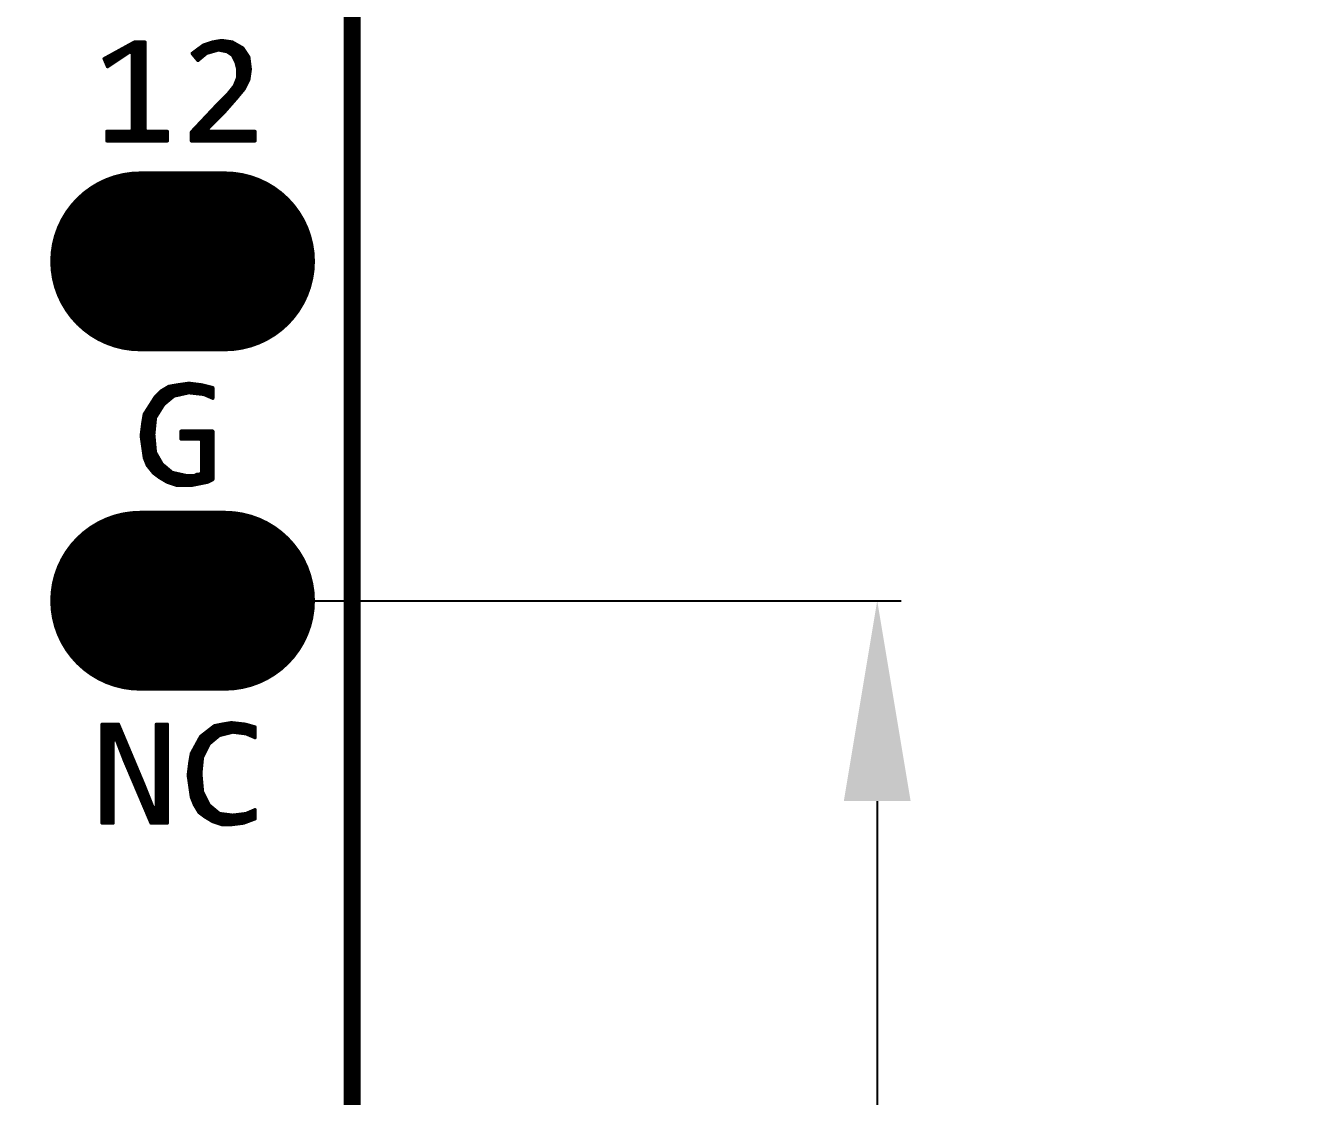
# Model space of a CAD drawing. Extents: x 17.8 to 58.4, y 21 to 93.6.
# Drawn here: x 48.35 to 57.85, y 33.81 to 41.83 of the extents above; entities that cross this region are included whole.
import ezdxf

# ---------------------------------------------------------------- set-up
doc = ezdxf.new("R2010")
doc.units = 0
doc.header["$MEASUREMENT"] = 0
doc.layers.get('0').update_dxf_attribs({"linetype": 'CONTINUOUS'})
doc.layers.get('Defpoints').update_dxf_attribs({"linetype": 'CONTINUOUS'})
doc.layers.add('SILKTOP_PHO', color=251, linetype='CONTINUOUS')
doc.styles.get("Standard").update_dxf_attribs({"font": 'arial.ttf'})
doc.dimstyles.get("Standard").update_dxf_attribs({"dimtxt": 1.5, "dimasz": 1.5, "dimexe": 0.18, "dimexo": 0, "dimgap": 0.5, "dimtad": 0, "dimtih": 1, "dimtoh": 1, "dimzin": 0, "dimdsep": 46, "dimtxsty": 'Standard', "dimcen": 0.09, "dimadec": 0, "dimazin": 0, "dimtfac": 1, "dimtofl": 0, "dimtmove": 2, "dimatfit": 3, "dimfxl": 1, "dimtolj": 1, "dimtzin": 0, "dimarcsym": 0})

# ---------------------------------------------------------------- blocks, each defined once
blk = doc.blocks.new('ROUND_1')
at = {"const_width": 0.0127}
blk.add_lwpolyline([(-0.00635, 0, 1), (0.00635, 0, 1)], format="xyb", close=True, dxfattribs=at)
blk = doc.blocks.new('OBLONG_245')
at = {"const_width": 1.3462}
blk.add_lwpolyline([(0.3175, 0), (-0.3175, 0)], dxfattribs=at)
at = {"const_width": 0.6731}
for points in [[(-0.65405, 0, 1), (0.01905, 0, 1)], [(-0.01905, 0, 1), (0.65405, 0, 1)]]:
    blk.add_lwpolyline(points, format="xyb", close=True, dxfattribs=at)
blk = doc.blocks.new('*D61')
at = {"color": 0, "linetype": 'Continuous', "lineweight": -2}
for p, q in [((25.4, 51.3001), (25.4, 21.764)), ((50.8, 51.3001), (50.8, 21.764)), ((26.9, 21.944), (35.0589, 21.944)), ((49.3, 21.944), (41.1411, 21.944))]:
    blk.add_line(p, q, dxfattribs=at)
at = {"color": 0, "linetype": 'Continuous'}
for points in [[(26.9, 22.194), (26.9, 21.694), (25.4, 21.944)], [(49.3, 22.194), (49.3, 21.694), (50.8, 21.944)]]:
    blk.add_solid(points, dxfattribs=at)
at = {"layer": 'Defpoints', "color": 0, "linetype": 'Continuous'}
for p in [(25.4, 51.3001), (50.8, 51.3001), (50.8, 21.944)]:
    blk.add_point(p, dxfattribs=at)
at = {"color": 0, "linetype": 'Continuous', "insert": (38.1, 21.944), "char_height": 1.5, "attachment_point": 5}
blk.add_mtext('\\A1;25.40', dxfattribs=at)
blk = doc.blocks.new('*D71')
at = {"color": 0, "linetype": 'Continuous', "lineweight": -2}
for p, q in [((49.511, 37.5249), (54.9087, 37.5249)), ((54.7287, 36.0249), (54.7287, 32.7283)), ((54.7287, 26.9), (54.7287, 30.1966)), ((49.511, 25.4), (54.9087, 25.4))]:
    blk.add_line(p, q, dxfattribs=at)
at = {"color": 0, "linetype": 'Continuous'}
for points in [[(54.4787, 36.0249), (54.9787, 36.0249), (54.7287, 37.5249)], [(54.4787, 26.9), (54.9787, 26.9), (54.7287, 25.4)]]:
    blk.add_solid(points, dxfattribs=at)
at = {"layer": 'Defpoints', "color": 0, "linetype": 'Continuous'}
for p in [(49.511, 37.5249), (49.511, 25.4), (54.7287, 25.4)]:
    blk.add_point(p, dxfattribs=at)
at = {"color": 0, "linetype": 'Continuous', "insert": (54.7287, 31.4625), "char_height": 1.5, "attachment_point": 5}
blk.add_mtext('\\A1;12.125', dxfattribs=at)

msp = doc.modelspace()

# ---------------------------------------------------------------- linework, layer by layer
at = {"const_width": 0.127}
msp.add_lwpolyline([(50.8, 25.900126), (50.8, 76.700126)], dxfattribs=at)
at = {"layer": 'SILKTOP_PHO'}
for points, const_width in [([(50.8, 25.900126), (50.8, 76.700126)], 0.127), ([(49.168812, 41.70553), (48.943006, 41.581324)], 0.0254), ([(49.149, 41.63314), (49.149, 41.694608)], 0.0254), ([(49.248568, 41.70553), (49.168812, 41.70553)], 0.0254), ([(49.1744, 40.966898), (49.1744, 41.70553)], 0.0254), ([(49.1998, 40.966898), (49.1998, 41.70553)], 0.0254), ([(49.2252, 40.966898), (49.2252, 41.70553)], 0.0254), ([(49.248568, 41.049702), (49.248568, 41.70553)], 0.0254), ([(49.753774, 41.705784), (49.685194, 41.682924)], 0.0254), ([(49.7078, 41.621202), (49.7078, 41.690544)], 0.0254), ([(49.7332, 41.62933), (49.7332, 41.698926)], 0.0254), ([(49.822608, 41.717468), (49.753774, 41.705784)], 0.0254), ([(49.7586, 41.636442), (49.7586, 41.7068)], 0.0254), ([(49.784, 41.643808), (49.784, 41.710864)], 0.0254), ([(49.8094, 41.645586), (49.8094, 41.715182)], 0.0254), ([(49.901856, 41.706038), (49.822608, 41.717468)], 0.0254), ([(49.8348, 41.640506), (49.8348, 41.71569)], 0.0254), ([(49.8602, 41.635426), (49.8602, 41.71188)], 0.0254), ([(49.8856, 41.619678), (49.8856, 41.708324)], 0.0254), ([(49.980596, 41.66108), (49.901856, 41.706038)], 0.0254), ([(49.911, 41.593262), (49.911, 41.700704)], 0.0254), ([(48.968406, 41.522396), (49.134776, 41.633394)], 0.0254), ([(48.9712, 41.524174), (48.9712, 41.596818)], 0.0254), ([(48.9966, 41.541192), (48.9966, 41.610788)], 0.0254), ([(49.022, 41.55821), (49.022, 41.624758)], 0.0254), ([(49.0474, 41.574974), (49.0474, 41.638728)], 0.0254), ([(49.0728, 41.591992), (49.0728, 41.652698)], 0.0254), ([(49.0982, 41.60901), (49.0982, 41.666668)], 0.0254), ([(49.1236, 41.625774), (49.1236, 41.680638)], 0.0254), ([(49.134776, 41.633394), (49.154588, 41.622726)], 0.0254), ([(49.154588, 41.622726), (49.154588, 41.049702)], 0.0254), ([(49.685194, 41.682924), (49.601882, 41.620694)], 0.0254), ([(49.601882, 41.620694), (49.644808, 41.568878)], 0.0254), ([(49.6062, 41.61536), (49.6062, 41.623742)], 0.0254), ([(49.6316, 41.58488), (49.6316, 41.642792)], 0.0254), ([(49.644808, 41.568878), (49.706784, 41.62044)], 0.0254), ([(49.657, 41.579038), (49.657, 41.661842)], 0.0254), ([(49.6824, 41.60012), (49.6824, 41.680892)], 0.0254), ([(49.706784, 41.62044), (49.711356, 41.62298)], 0.0254), ([(49.711356, 41.62298), (49.794922, 41.646856)], 0.0254), ([(49.794922, 41.646856), (49.801018, 41.64711)], 0.0254), ([(49.801018, 41.64711), (49.860708, 41.635172)], 0.0254), ([(49.860708, 41.635172), (49.86528, 41.633394)], 0.0254), ([(49.86528, 41.633394), (49.901094, 41.609518)], 0.0254), ([(49.901094, 41.609518), (49.905412, 41.604438)], 0.0254), ([(49.905412, 41.604438), (49.929288, 41.556686)], 0.0254), ([(49.9364, 41.529508), (49.9364, 41.686226)], 0.0254), ([(49.9618, 41.320466), (49.9618, 41.671748)], 0.0254), ([(50.025046, 41.594278), (49.980596, 41.66108)], 0.0254), ([(49.9872, 41.350946), (49.9872, 41.651174)], 0.0254), ([(50.0126, 41.398698), (50.0126, 41.613074)], 0.0254), ([(50.036476, 41.503346), (50.025046, 41.594278)], 0.0254), ([(48.943006, 41.581324), (48.968406, 41.522396)], 0.0254), ([(48.9458, 41.574974), (48.9458, 41.582848)], 0.0254), ([(49.929288, 41.556686), (49.930304, 41.554146)], 0.0254), ([(49.930304, 41.554146), (49.942242, 41.506394)], 0.0254), ([(49.942242, 41.506394), (49.942496, 41.503346)], 0.0254), ([(49.942496, 41.503346), (49.942496, 41.443656)], 0.0254), ([(50.025046, 41.42359), (50.036476, 41.503346)], 0.0254), ([(49.941734, 41.43883), (49.917858, 41.37914)], 0.0254), ([(49.9364, 41.289732), (49.9364, 41.425876)], 0.0254), ([(49.942496, 41.443656), (49.941734, 41.43883)], 0.0254), ([(49.990756, 41.35501), (50.025046, 41.42359)], 0.0254), ([(49.867312, 41.315386), (49.783746, 41.23182)], 0.0254), ([(49.868074, 41.316402), (49.867312, 41.315386)], 0.0254), ([(49.915826, 41.376092), (49.868074, 41.316402)], 0.0254), ([(49.8856, 41.231566), (49.8856, 41.338246)], 0.0254), ([(49.911, 41.260522), (49.911, 41.369996)], 0.0254), ([(49.917858, 41.37914), (49.915826, 41.376092)], 0.0254), ([(49.932082, 41.284652), (49.990756, 41.35501)], 0.0254), ([(49.783746, 41.23182), (49.596294, 41.032684)], 0.0254), ([(49.784, 41.124632), (49.784, 41.232074)], 0.0254), ([(49.8094, 41.150032), (49.8094, 41.257474)], 0.0254), ([(49.8348, 41.175432), (49.8348, 41.282874)], 0.0254), ([(49.849024, 41.189656), (49.932082, 41.284652)], 0.0254), ([(49.8602, 41.20261), (49.8602, 41.308274)], 0.0254), ([(49.6824, 40.966898), (49.6824, 41.124124)], 0.0254), ([(49.7078, 40.966898), (49.7078, 41.151048)], 0.0254), ([(49.71796, 41.058592), (49.849024, 41.189656)], 0.0254), ([(49.7332, 41.073832), (49.7332, 41.178226)], 0.0254), ([(49.7586, 41.099232), (49.7586, 41.20515)], 0.0254), ([(49.141888, 41.037002), (48.963326, 41.037002)], 0.0254), ([(48.963326, 41.037002), (48.963326, 40.966898)], 0.0254), ([(48.9712, 40.966898), (48.9712, 41.037002)], 0.0254), ([(48.9966, 40.966898), (48.9966, 41.037002)], 0.0254), ([(49.022, 40.966898), (49.022, 41.037002)], 0.0254), ([(49.0474, 40.966898), (49.0474, 41.037002)], 0.0254), ([(49.0728, 40.966898), (49.0728, 41.037002)], 0.0254), ([(49.0982, 40.966898), (49.0982, 41.037002)], 0.0254), ([(49.1236, 40.966898), (49.1236, 41.037002)], 0.0254), ([(49.154588, 41.049702), (49.141888, 41.037002)], 0.0254), ([(49.149, 40.966898), (49.149, 41.039288)], 0.0254), ([(49.261268, 41.037002), (49.248568, 41.049702)], 0.0254), ([(49.2506, 40.966898), (49.2506, 41.04259)], 0.0254), ([(49.4157, 41.037002), (49.261268, 41.037002)], 0.0254), ([(49.276, 40.966898), (49.276, 41.037002)], 0.0254), ([(49.3014, 40.966898), (49.3014, 41.037002)], 0.0254), ([(49.3268, 40.966898), (49.3268, 41.037002)], 0.0254), ([(49.3522, 40.966898), (49.3522, 41.037002)], 0.0254), ([(49.3776, 40.966898), (49.3776, 41.037002)], 0.0254), ([(49.403, 40.966898), (49.403, 41.037002)], 0.0254), ([(49.4157, 40.966898), (49.4157, 41.037002)], 0.0254), ([(49.596294, 41.032684), (49.596294, 40.966898)], 0.0254), ([(49.6062, 40.966898), (49.6062, 41.043098)], 0.0254), ([(49.6316, 40.966898), (49.6316, 41.070276)], 0.0254), ([(49.657, 40.966898), (49.657, 41.0972)], 0.0254), ([(49.72685, 41.037002), (49.71796, 41.058592)], 0.0254), ([(50.07229, 41.037002), (49.72685, 41.037002)], 0.0254), ([(49.7332, 40.966898), (49.7332, 41.037002)], 0.0254), ([(49.7586, 40.966898), (49.7586, 41.037002)], 0.0254), ([(49.784, 40.966898), (49.784, 41.037002)], 0.0254), ([(49.8094, 40.966898), (49.8094, 41.037002)], 0.0254), ([(49.8348, 40.966898), (49.8348, 41.037002)], 0.0254), ([(49.8602, 40.966898), (49.8602, 41.037002)], 0.0254), ([(49.8856, 40.966898), (49.8856, 41.037002)], 0.0254), ([(49.911, 40.966898), (49.911, 41.037002)], 0.0254), ([(49.9364, 40.966898), (49.9364, 41.037002)], 0.0254), ([(49.9618, 40.966898), (49.9618, 41.037002)], 0.0254), ([(49.9872, 40.966898), (49.9872, 41.037002)], 0.0254), ([(50.0126, 40.966898), (50.0126, 41.037002)], 0.0254), ([(50.038, 40.966898), (50.038, 41.037002)], 0.0254), ([(50.0634, 40.966898), (50.0634, 41.037002)], 0.0254), ([(50.07229, 40.966898), (50.07229, 41.037002)], 0.0254), ([(48.963326, 40.966898), (49.4157, 40.966898)], 0.0254), ([(49.596294, 40.966898), (50.07229, 40.966898)], 0.0254), ([(49.426876, 39.1287), (49.370488, 39.094918)], 0.0254), ([(49.495964, 39.140384), (49.426876, 39.1287)], 0.0254), ([(49.4284, 39.0271), (49.4284, 39.128954)], 0.0254), ([(49.4538, 39.048436), (49.4538, 39.133272)], 0.0254), ([(49.4792, 39.060374), (49.4792, 39.13759)], 0.0254), ([(49.577752, 39.152068), (49.495964, 39.140384)], 0.0254), ([(49.5046, 39.065962), (49.5046, 39.141654)], 0.0254), ([(49.53, 39.071804), (49.53, 39.14521)], 0.0254), ([(49.5554, 39.077392), (49.5554, 39.148766)], 0.0254), ([(49.670716, 39.140384), (49.577752, 39.152068)], 0.0254), ([(49.5808, 39.08171), (49.5808, 39.15156)], 0.0254), ([(49.6062, 39.078916), (49.6062, 39.148512)], 0.0254), ([(49.6316, 39.076122), (49.6316, 39.14521)], 0.0254), ([(49.657, 39.073328), (49.657, 39.142162)], 0.0254), ([(49.75606, 39.119048), (49.670716, 39.140384)], 0.0254), ([(49.6824, 39.070534), (49.6824, 39.13759)], 0.0254), ([(49.7078, 39.06139), (49.7078, 39.13124)], 0.0254), ([(49.7332, 39.050468), (49.7332, 39.12489)], 0.0254), ([(49.325022, 39.049452), (49.243488, 38.921436)], 0.0254), ([(49.370488, 39.094918), (49.325022, 39.049452)], 0.0254), ([(49.3268, 38.894258), (49.3268, 39.05123)], 0.0254), ([(49.3522, 38.93566), (49.3522, 39.07663)], 0.0254), ([(49.3776, 38.9763), (49.3776, 39.099236)], 0.0254), ([(49.3903, 38.99535), (49.461928, 39.05504)], 0.0254), ([(49.403, 39.006018), (49.403, 39.114476)], 0.0254), ([(49.461928, 39.05504), (49.467516, 39.057834)], 0.0254), ([(49.467516, 39.057834), (49.574958, 39.08171)], 0.0254), ([(49.574958, 39.08171), (49.579022, 39.081964)], 0.0254), ([(49.579022, 39.081964), (49.686464, 39.070026)], 0.0254), ([(49.686464, 39.070026), (49.69002, 39.06901)], 0.0254), ([(49.69002, 39.06901), (49.75606, 39.040816)], 0.0254), ([(49.75606, 39.040816), (49.75606, 39.119048)], 0.0254), ([(49.276, 38.526466), (49.276, 38.97249)], 0.0254), ([(49.3014, 38.494716), (49.3014, 39.012368)], 0.0254), ([(49.32807, 38.896798), (49.38776, 38.992556)], 0.0254), ([(49.38776, 38.992556), (49.3903, 38.99535)], 0.0254), ([(49.232058, 38.852602), (49.220374, 38.758876)], 0.0254), ([(49.243488, 38.921436), (49.232058, 38.852602)], 0.0254), ([(49.2506, 38.577774), (49.2506, 38.932612)], 0.0254), ([(49.314354, 38.772084), (49.326292, 38.891464)], 0.0254), ([(49.326292, 38.891464), (49.32807, 38.896798)], 0.0254), ([(49.220374, 38.758876), (49.243742, 38.595046)], 0.0254), ([(49.2252, 38.724586), (49.2252, 38.798246)], 0.0254), ([(49.3141, 38.770814), (49.314354, 38.772084)], 0.0254), ([(49.3141, 38.769544), (49.3141, 38.770814)], 0.0254), ([(49.326038, 38.638226), (49.3141, 38.769544)], 0.0254), ([(49.75606, 38.793928), (49.51857, 38.793928)], 0.0254), ([(49.51857, 38.793928), (49.51857, 38.735762)], 0.0254), ([(49.53, 38.735762), (49.53, 38.793928)], 0.0254), ([(49.5554, 38.735762), (49.5554, 38.793928)], 0.0254), ([(49.5808, 38.735762), (49.5808, 38.793928)], 0.0254), ([(49.6062, 38.735762), (49.6062, 38.793928)], 0.0254), ([(49.6316, 38.735762), (49.6316, 38.793928)], 0.0254), ([(49.657, 38.735762), (49.657, 38.793928)], 0.0254), ([(49.6824, 38.405816), (49.6824, 38.793928)], 0.0254), ([(49.7078, 38.410896), (49.7078, 38.793928)], 0.0254), ([(49.7332, 38.421056), (49.7332, 38.793928)], 0.0254), ([(49.75606, 38.432486), (49.75606, 38.793928)], 0.0254), ([(49.51857, 38.735762), (49.661318, 38.735762)], 0.0254), ([(49.661318, 38.735762), (49.674018, 38.723062)], 0.0254), ([(49.674018, 38.723062), (49.674018, 38.484302)], 0.0254), ([(49.243742, 38.595046), (49.266348, 38.538404)], 0.0254), ([(49.327816, 38.633146), (49.326038, 38.638226)], 0.0254), ([(49.3268, 38.470332), (49.3268, 38.635432)], 0.0254), ([(49.375568, 38.54958), (49.327816, 38.633146)], 0.0254), ([(49.3522, 38.451282), (49.3522, 38.590474)], 0.0254), ([(49.266348, 38.538404), (49.311814, 38.481508)], 0.0254), ([(49.311814, 38.481508), (49.357788, 38.446964)], 0.0254), ([(49.378362, 38.546024), (49.375568, 38.54958)], 0.0254), ([(49.3776, 38.43528), (49.3776, 38.546786)], 0.0254), ([(49.44999, 38.486334), (49.378362, 38.546024)], 0.0254), ([(49.403, 38.42004), (49.403, 38.525704)], 0.0254), ([(49.4284, 38.408102), (49.4284, 38.504368)], 0.0254), ([(49.455578, 38.483794), (49.44999, 38.486334)], 0.0254), ([(49.4538, 38.399466), (49.4538, 38.484302)], 0.0254), ([(49.56302, 38.459918), (49.455578, 38.483794)], 0.0254), ([(49.4792, 38.391084), (49.4792, 38.47846)], 0.0254), ([(49.5046, 38.38956), (49.5046, 38.472872)], 0.0254), ([(49.53, 38.38956), (49.53, 38.467284)], 0.0254), ([(49.5554, 38.38956), (49.5554, 38.461442)], 0.0254), ([(49.56556, 38.459664), (49.56302, 38.459918)], 0.0254), ([(49.613312, 38.459664), (49.56556, 38.459664)], 0.0254), ([(49.5808, 38.38956), (49.5808, 38.459664)], 0.0254), ([(49.6062, 38.390576), (49.6062, 38.459664)], 0.0254), ([(49.619154, 38.460934), (49.613312, 38.459664)], 0.0254), ([(49.640236, 38.471602), (49.619154, 38.460934)], 0.0254), ([(49.6316, 38.395656), (49.6316, 38.467284)], 0.0254), ([(49.661318, 38.471602), (49.640236, 38.471602)], 0.0254), ([(49.657, 38.400736), (49.657, 38.471602)], 0.0254), ([(49.674018, 38.484302), (49.661318, 38.471602)], 0.0254), ([(49.357788, 38.446964), (49.4157, 38.412166)], 0.0254), ([(49.4157, 38.412166), (49.484026, 38.38956)], 0.0254), ([(49.484026, 38.38956), (49.600358, 38.38956)], 0.0254), ([(49.600358, 38.38956), (49.71669, 38.412674)], 0.0254), ([(49.71669, 38.412674), (49.75606, 38.432486)], 0.0254), ([(49.049686, 36.60013), (48.927512, 36.60013)], 0.0254), ([(48.927512, 36.60013), (48.927512, 35.861498)], 0.0254), ([(48.9458, 35.861498), (48.9458, 36.60013)], 0.0254), ([(48.9712, 35.861498), (48.9712, 36.60013)], 0.0254), ([(48.9966, 35.861498), (48.9966, 36.60013)], 0.0254), ([(49.022, 36.494212), (49.022, 36.60013)], 0.0254), ([(49.0474, 36.451794), (49.0474, 36.60013)], 0.0254), ([(49.237392, 36.15436), (49.049686, 36.60013)], 0.0254), ([(49.4157, 36.60013), (49.333658, 36.60013)], 0.0254), ([(49.333658, 36.60013), (49.333658, 35.980116)], 0.0254), ([(49.3522, 35.861498), (49.3522, 36.60013)], 0.0254), ([(49.3776, 35.861498), (49.3776, 36.60013)], 0.0254), ([(49.403, 35.861498), (49.403, 36.60013)], 0.0254), ([(49.4157, 35.861498), (49.4157, 36.60013)], 0.0254), ([(49.767998, 36.588954), (49.665128, 36.508944)], 0.0254), ([(49.7332, 36.457636), (49.7332, 36.56203)], 0.0254), ([(49.7586, 36.478718), (49.7586, 36.581588)], 0.0254), ([(49.82464, 36.600384), (49.767998, 36.588954)], 0.0254), ([(49.784, 36.4998), (49.784, 36.592256)], 0.0254), ([(49.8094, 36.518342), (49.8094, 36.597336)], 0.0254), ([(49.89449, 36.612068), (49.82464, 36.600384)], 0.0254), ([(49.8348, 36.524692), (49.8348, 36.602162)], 0.0254), ([(49.8602, 36.531042), (49.8602, 36.606226)], 0.0254), ([(49.8856, 36.537392), (49.8856, 36.610544)], 0.0254), ([(49.999138, 36.600384), (49.89449, 36.612068)], 0.0254), ([(49.911, 36.541456), (49.911, 36.610036)], 0.0254), ([(49.9364, 36.538408), (49.9364, 36.607242)], 0.0254), ([(49.9618, 36.535106), (49.9618, 36.604448)], 0.0254), ([(49.9872, 36.532058), (49.9872, 36.601654)], 0.0254), ([(50.07229, 36.579302), (49.999138, 36.600384)], 0.0254), ([(50.0126, 36.52647), (50.0126, 36.596574)], 0.0254), ([(50.038, 36.515548), (50.038, 36.589208)], 0.0254), ([(50.0634, 36.504626), (50.0634, 36.582096)], 0.0254), ([(50.07229, 36.500816), (50.07229, 36.579302)], 0.0254), ([(49.009808, 36.481512), (49.034192, 36.486084)], 0.0254), ([(49.009808, 35.861498), (49.009808, 36.481512)], 0.0254), ([(49.034192, 36.486084), (49.093882, 36.331144)], 0.0254), ([(49.0728, 36.385754), (49.0728, 36.54552)], 0.0254), ([(49.0982, 36.320984), (49.0982, 36.485068)], 0.0254), ([(49.665128, 36.508944), (49.595786, 36.38169)], 0.0254), ([(49.657, 35.937952), (49.657, 36.494212)], 0.0254), ([(49.6824, 36.36137), (49.6824, 36.522406)], 0.0254), ([(49.7078, 36.41217), (49.7078, 36.542218)], 0.0254), ([(49.73066, 36.45535), (49.802288, 36.51504)], 0.0254), ([(49.802288, 36.51504), (49.807368, 36.517834)], 0.0254), ([(49.807368, 36.517834), (49.902872, 36.54171)], 0.0254), ([(49.902872, 36.54171), (49.907444, 36.541964)], 0.0254), ([(49.907444, 36.541964), (50.002948, 36.530026)], 0.0254), ([(50.002948, 36.530026), (50.006504, 36.52901)], 0.0254), ([(50.006504, 36.52901), (50.07229, 36.500816)], 0.0254), ([(49.1236, 36.26104), (49.1236, 36.42487)], 0.0254), ([(49.595786, 36.38169), (49.584102, 36.312602)], 0.0254), ([(49.6062, 36.029392), (49.6062, 36.400994)], 0.0254), ([(49.6316, 35.97656), (49.6316, 36.447476)], 0.0254), ([(49.679606, 36.355782), (49.727358, 36.451286)], 0.0254), ([(49.727358, 36.451286), (49.73066, 36.45535)], 0.0254), ([(49.093882, 36.331144), (49.293526, 35.861498)], 0.0254), ([(49.149, 36.20135), (49.149, 36.364418)], 0.0254), ([(49.1744, 36.14166), (49.1744, 36.30422)], 0.0254), ([(49.584102, 36.312602), (49.572418, 36.218876)], 0.0254), ([(49.5808, 36.160964), (49.5808, 36.28517)], 0.0254), ([(49.666398, 36.232084), (49.678336, 36.351464)], 0.0254), ([(49.678336, 36.351464), (49.679606, 36.355782)], 0.0254), ([(49.1998, 36.081716), (49.1998, 36.243768)], 0.0254), ([(49.2252, 36.022026), (49.2252, 36.18357)], 0.0254), ([(49.572418, 36.218876), (49.59604, 36.055046)], 0.0254), ([(49.666398, 36.230814), (49.666398, 36.232084)], 0.0254), ([(49.666398, 36.229544), (49.666398, 36.230814)], 0.0254), ([(49.678336, 36.098226), (49.666398, 36.229544)], 0.0254), ([(49.30902, 35.97529), (49.237392, 36.15436)], 0.0254), ([(49.2506, 35.962336), (49.2506, 36.121594)], 0.0254), ([(49.679606, 36.093654), (49.678336, 36.098226)], 0.0254), ([(49.727358, 35.99815), (49.679606, 36.093654)], 0.0254), ([(49.6824, 35.918902), (49.6824, 36.08832)], 0.0254), ([(49.276, 35.902646), (49.276, 36.058094)], 0.0254), ([(49.3014, 35.861498), (49.3014, 35.994594)], 0.0254), ([(49.59604, 36.055046), (49.6189, 35.997642)], 0.0254), ([(49.6189, 35.997642), (49.652936, 35.941)], 0.0254), ([(49.7078, 35.901122), (49.7078, 36.03752)], 0.0254), ([(49.73066, 35.994086), (49.727358, 35.99815)], 0.0254), ([(49.802288, 35.934396), (49.73066, 35.994086)], 0.0254), ([(49.7332, 35.885882), (49.7332, 35.992054)], 0.0254), ([(49.333658, 35.980116), (49.30902, 35.97529)], 0.0254), ([(49.3268, 35.861498), (49.3268, 35.968686)], 0.0254), ([(49.652936, 35.941), (49.698148, 35.906964)], 0.0254), ([(49.698148, 35.906964), (49.75606, 35.872166)], 0.0254), ([(49.7586, 35.871404), (49.7586, 35.970972)], 0.0254), ([(49.784, 35.863022), (49.784, 35.949636)], 0.0254), ([(49.808892, 35.931602), (49.802288, 35.934396)], 0.0254), ([(49.904396, 35.919664), (49.808892, 35.931602)], 0.0254), ([(49.8094, 35.854386), (49.8094, 35.931602)], 0.0254), ([(49.8348, 35.84956), (49.8348, 35.9283)], 0.0254), ([(49.8602, 35.84956), (49.8602, 35.925252)], 0.0254), ([(49.8856, 35.84956), (49.8856, 35.92195)], 0.0254), ([(49.907444, 35.919664), (49.904396, 35.919664)], 0.0254), ([(50.002948, 35.931602), (49.907444, 35.919664)], 0.0254), ([(49.911, 35.851592), (49.911, 35.920172)], 0.0254), ([(49.9364, 35.854894), (49.9364, 35.92322)], 0.0254), ([(49.9618, 35.857942), (49.9618, 35.926522)], 0.0254), ([(49.9872, 35.861498), (49.9872, 35.92957)], 0.0254), ([(50.006504, 35.932618), (50.002948, 35.931602)], 0.0254), ([(50.07229, 35.960812), (50.006504, 35.932618)], 0.0254), ([(50.0126, 35.870896), (50.0126, 35.935158)], 0.0254), ([(50.038, 35.880548), (50.038, 35.94608)], 0.0254), ([(50.0634, 35.889946), (50.0634, 35.957002)], 0.0254), ([(50.07229, 35.893248), (50.07229, 35.960812)], 0.0254), ([(48.927512, 35.861498), (49.009808, 35.861498)], 0.0254), ([(49.293526, 35.861498), (49.4157, 35.861498)], 0.0254), ([(49.75606, 35.872166), (49.824386, 35.84956)], 0.0254), ([(49.824386, 35.84956), (49.89322, 35.84956)], 0.0254), ([(49.89322, 35.84956), (49.986438, 35.86099)], 0.0254), ([(49.986438, 35.86099), (50.07229, 35.893248)], 0.0254)]:
    msp.add_lwpolyline(points, dxfattribs=dict(at, const_width=const_width))

# ---------------------------------------------------------------- block references
for p in [(49.53, 40.064944), (49.53, 37.524944)]:
    msp.add_blockref('OBLONG_245', p)
for p in [(49.149, 41.694608), (49.168812, 41.70553), (49.1744, 41.70553), (49.1998, 41.70553), (49.2252, 41.70553), (49.248568, 41.70553), (49.7078, 41.690544), (49.7332, 41.698926), (49.753774, 41.705784), (49.7586, 41.7068), (49.784, 41.710864), (49.8094, 41.715182), (49.822608, 41.717468), (49.8348, 41.71569), (49.8602, 41.71188), (49.8856, 41.708324), (49.901856, 41.706038), (49.911, 41.700704), (48.9712, 41.596818), (48.9966, 41.610788), (49.022, 41.624758), (49.0474, 41.638728), (49.0728, 41.652698), (49.0982, 41.666668), (49.0982, 41.60901), (49.1236, 41.680638), (49.1236, 41.625774), (49.134776, 41.633394), (49.149, 41.63314), (49.154588, 41.622726), (49.601882, 41.620694), (49.6062, 41.623742), (49.6062, 41.61536), (49.6316, 41.642792), (49.657, 41.661842), (49.6824, 41.680892), (49.6824, 41.60012), (49.685194, 41.682924), (49.706784, 41.62044), (49.7078, 41.621202), (49.711356, 41.62298), (49.7332, 41.62933), (49.7586, 41.636442), (49.784, 41.643808), (49.794922, 41.646856), (49.801018, 41.64711), (49.8094, 41.645586), (49.8348, 41.640506), (49.8602, 41.635426), (49.860708, 41.635172), (49.86528, 41.633394), (49.8856, 41.619678), (49.901094, 41.609518), (49.905412, 41.604438), (49.9364, 41.686226), (49.9618, 41.671748), (49.980596, 41.66108), (49.9872, 41.651174), (50.0126, 41.613074), (50.025046, 41.594278), (48.943006, 41.581324), (48.9458, 41.582848), (48.9458, 41.574974), (48.968406, 41.522396), (48.9712, 41.524174), (48.9966, 41.541192), (49.022, 41.55821), (49.0474, 41.574974), (49.0728, 41.591992), (49.6316, 41.58488), (49.644808, 41.568878), (49.657, 41.579038), (49.911, 41.593262), (49.929288, 41.556686), (49.930304, 41.554146), (49.9364, 41.529508), (49.942242, 41.506394), (49.942496, 41.503346), (50.036476, 41.503346), (49.9364, 41.425876), (49.941734, 41.43883), (49.942496, 41.443656), (50.025046, 41.42359), (49.867312, 41.315386), (49.867312, 41.315386), (49.868074, 41.316402), (49.8856, 41.338246), (49.911, 41.369996), (49.915826, 41.376092), (49.917858, 41.37914), (49.9618, 41.320466), (49.9872, 41.350946), (49.990756, 41.35501), (50.0126, 41.398698), (49.783746, 41.23182), (49.784, 41.232074), (49.8094, 41.257474), (49.8348, 41.282874), (49.8602, 41.308274), (49.8856, 41.231566), (49.911, 41.260522), (49.932082, 41.284652), (49.9364, 41.289732), (49.6824, 41.124124), (49.7078, 41.151048), (49.7332, 41.178226), (49.7586, 41.20515), (49.784, 41.124632), (49.8094, 41.150032), (49.8348, 41.175432), (49.849024, 41.189656), (49.8602, 41.20261), (48.963326, 41.037002), (48.9712, 41.037002), (48.9966, 41.037002), (49.022, 41.037002), (49.0474, 41.037002), (49.0728, 41.037002), (49.0982, 41.037002), (49.1236, 41.037002), (49.141888, 41.037002), (49.149, 41.039288), (49.154588, 41.049702), (49.248568, 41.049702), (49.2506, 41.04259), (49.261268, 41.037002), (49.276, 41.037002), (49.3014, 41.037002), (49.3268, 41.037002), (49.3522, 41.037002), (49.3776, 41.037002), (49.403, 41.037002), (49.4157, 41.037002), (49.4157, 41.037002), (49.596294, 41.032684), (49.6062, 41.043098), (49.6316, 41.070276), (49.657, 41.0972), (49.71796, 41.058592), (49.72685, 41.037002), (49.7332, 41.073832), (49.7332, 41.037002), (49.7586, 41.099232), (49.7586, 41.037002), (49.784, 41.037002), (49.8094, 41.037002), (49.8348, 41.037002), (49.8602, 41.037002), (49.8856, 41.037002), (49.911, 41.037002), (49.9364, 41.037002), (49.9618, 41.037002), (49.9872, 41.037002), (50.0126, 41.037002), (50.038, 41.037002), (50.0634, 41.037002), (50.07229, 41.037002), (50.07229, 41.037002), (48.963326, 40.966898), (48.9712, 40.966898), (48.9966, 40.966898), (49.022, 40.966898), (49.0474, 40.966898), (49.0728, 40.966898), (49.0982, 40.966898), (49.1236, 40.966898), (49.149, 40.966898), (49.1744, 40.966898), (49.1998, 40.966898), (49.2252, 40.966898), (49.2506, 40.966898), (49.276, 40.966898), (49.3014, 40.966898), (49.3268, 40.966898), (49.3522, 40.966898), (49.3776, 40.966898), (49.403, 40.966898), (49.4157, 40.966898), (49.596294, 40.966898), (49.6062, 40.966898), (49.6316, 40.966898), (49.657, 40.966898), (49.6824, 40.966898), (49.7078, 40.966898), (49.7332, 40.966898), (49.7586, 40.966898), (49.784, 40.966898), (49.8094, 40.966898), (49.8348, 40.966898), (49.8602, 40.966898), (49.8856, 40.966898), (49.911, 40.966898), (49.9364, 40.966898), (49.9618, 40.966898), (49.9872, 40.966898), (50.0126, 40.966898), (50.038, 40.966898), (50.0634, 40.966898), (50.07229, 40.966898), (49.426876, 39.1287), (49.4284, 39.128954), (49.4538, 39.133272), (49.4792, 39.13759), (49.495964, 39.140384), (49.5046, 39.141654), (49.53, 39.14521), (49.5554, 39.148766), (49.577752, 39.152068), (49.5808, 39.15156), (49.6062, 39.148512), (49.6316, 39.14521), (49.657, 39.142162), (49.670716, 39.140384), (49.6824, 39.13759), (49.7078, 39.13124), (49.7332, 39.12489), (49.325022, 39.049452), (49.325022, 39.049452), (49.3268, 39.05123), (49.3522, 39.07663), (49.370488, 39.094918), (49.3776, 39.099236), (49.403, 39.114476), (49.4538, 39.048436), (49.461928, 39.05504), (49.467516, 39.057834), (49.4792, 39.060374), (49.5046, 39.065962), (49.53, 39.071804), (49.5554, 39.077392), (49.574958, 39.08171), (49.579022, 39.081964), (49.5808, 39.08171), (49.6062, 39.078916), (49.6316, 39.076122), (49.657, 39.073328), (49.6824, 39.070534), (49.686464, 39.070026), (49.69002, 39.06901), (49.7078, 39.06139), (49.7332, 39.050468), (49.75606, 39.119048), (49.75606, 39.119048), (49.75606, 39.040816), (49.276, 38.97249), (49.3014, 39.012368), (49.3522, 38.93566), (49.3776, 38.9763), (49.38776, 38.992556), (49.3903, 38.99535), (49.403, 39.006018), (49.4284, 39.0271), (49.232058, 38.852602), (49.243488, 38.921436), (49.2506, 38.932612), (49.326292, 38.891464), (49.3268, 38.894258), (49.32807, 38.896798), (49.220374, 38.758876), (49.2252, 38.798246), (49.3141, 38.770814), (49.3141, 38.769544), (49.314354, 38.772084), (49.51857, 38.793928), (49.53, 38.793928), (49.5554, 38.793928), (49.5808, 38.793928), (49.6062, 38.793928), (49.6316, 38.793928), (49.657, 38.793928), (49.6824, 38.793928), (49.7078, 38.793928), (49.7332, 38.793928), (49.75606, 38.793928), (49.2252, 38.724586), (49.51857, 38.735762), (49.53, 38.735762), (49.5554, 38.735762), (49.5808, 38.735762), (49.6062, 38.735762), (49.6316, 38.735762), (49.657, 38.735762), (49.661318, 38.735762), (49.674018, 38.723062), (49.243742, 38.595046), (49.2506, 38.577774), (49.326038, 38.638226), (49.3268, 38.635432), (49.327816, 38.633146), (49.3522, 38.590474), (49.266348, 38.538404), (49.276, 38.526466), (49.3014, 38.494716), (49.311814, 38.481508), (49.3268, 38.470332), (49.375568, 38.54958), (49.3776, 38.546786), (49.378362, 38.546024), (49.403, 38.525704), (49.4284, 38.504368), (49.44999, 38.486334), (49.4538, 38.484302), (49.455578, 38.483794), (49.4792, 38.47846), (49.5046, 38.472872), (49.53, 38.467284), (49.5554, 38.461442), (49.56302, 38.459918), (49.56556, 38.459664), (49.5808, 38.459664), (49.6062, 38.459664), (49.613312, 38.459664), (49.619154, 38.460934), (49.6316, 38.467284), (49.640236, 38.471602), (49.657, 38.471602), (49.661318, 38.471602), (49.674018, 38.484302), (49.3522, 38.451282), (49.357788, 38.446964), (49.3776, 38.43528), (49.403, 38.42004), (49.4157, 38.412166), (49.4284, 38.408102), (49.4538, 38.399466), (49.4792, 38.391084), (49.484026, 38.38956), (49.5046, 38.38956), (49.53, 38.38956), (49.5554, 38.38956), (49.5808, 38.38956), (49.600358, 38.38956), (49.6062, 38.390576), (49.6316, 38.395656), (49.657, 38.400736), (49.6824, 38.405816), (49.7078, 38.410896), (49.71669, 38.412674), (49.7332, 38.421056), (49.75606, 38.432486), (48.927512, 36.60013), (48.9458, 36.60013), (48.9712, 36.60013), (48.9966, 36.60013), (49.022, 36.60013), (49.0474, 36.60013), (49.049686, 36.60013), (49.333658, 36.60013), (49.3522, 36.60013), (49.3776, 36.60013), (49.403, 36.60013), (49.4157, 36.60013), (49.4157, 36.60013), (49.7332, 36.56203), (49.7586, 36.581588), (49.767998, 36.588954), (49.784, 36.592256), (49.8094, 36.597336), (49.82464, 36.600384), (49.8348, 36.602162), (49.8602, 36.606226), (49.8856, 36.610544), (49.89449, 36.612068), (49.911, 36.610036), (49.9364, 36.607242), (49.9618, 36.604448), (49.9872, 36.601654), (49.999138, 36.600384), (50.0126, 36.596574), (50.038, 36.589208), (50.0634, 36.582096), (50.07229, 36.579302), (50.07229, 36.579302), (49.009808, 36.481512), (49.022, 36.494212), (49.034192, 36.486084), (49.0728, 36.54552), (49.0982, 36.485068), (49.657, 36.494212), (49.665128, 36.508944), (49.6824, 36.522406), (49.7078, 36.542218), (49.7586, 36.478718), (49.784, 36.4998), (49.802288, 36.51504), (49.807368, 36.517834), (49.8094, 36.518342), (49.8348, 36.524692), (49.8602, 36.531042), (49.8856, 36.537392), (49.902872, 36.54171), (49.907444, 36.541964), (49.911, 36.541456), (49.9364, 36.538408), (49.9618, 36.535106), (49.9872, 36.532058), (50.002948, 36.530026), (50.006504, 36.52901), (50.0126, 36.52647), (50.038, 36.515548), (50.0634, 36.504626), (50.07229, 36.500816), (49.0474, 36.451794), (49.0728, 36.385754), (49.1236, 36.42487), (49.595786, 36.38169), (49.6062, 36.400994), (49.6316, 36.447476), (49.7078, 36.41217), (49.727358, 36.451286), (49.73066, 36.45535), (49.7332, 36.457636), (49.093882, 36.331144), (49.0982, 36.320984), (49.149, 36.364418), (49.1744, 36.30422), (49.5808, 36.28517), (49.584102, 36.312602), (49.678336, 36.351464), (49.679606, 36.355782), (49.6824, 36.36137), (49.1236, 36.26104), (49.149, 36.20135), (49.1998, 36.243768), (49.2252, 36.18357), (49.572418, 36.218876), (49.666398, 36.232084), (49.666398, 36.230814), (49.666398, 36.229544), (49.1744, 36.14166), (49.237392, 36.15436), (49.2506, 36.121594), (49.5808, 36.160964), (49.678336, 36.098226), (49.679606, 36.093654), (49.6824, 36.08832), (49.1998, 36.081716), (49.2252, 36.022026), (49.276, 36.058094), (49.3014, 35.994594), (49.59604, 36.055046), (49.6062, 36.029392), (49.6189, 35.997642), (49.7078, 36.03752), (49.727358, 35.99815), (49.73066, 35.994086), (49.7332, 35.992054), (49.2506, 35.962336), (49.276, 35.902646), (49.30902, 35.97529), (49.3268, 35.968686), (49.333658, 35.980116), (49.6316, 35.97656), (49.652936, 35.941), (49.657, 35.937952), (49.6824, 35.918902), (49.698148, 35.906964), (49.7078, 35.901122), (49.7586, 35.970972), (49.784, 35.949636), (49.802288, 35.934396), (49.808892, 35.931602), (49.8094, 35.931602), (49.8348, 35.9283), (49.8602, 35.925252), (49.8856, 35.92195), (49.904396, 35.919664), (49.907444, 35.919664), (49.911, 35.920172), (49.9364, 35.92322), (49.9618, 35.926522), (49.9872, 35.92957), (50.002948, 35.931602), (50.006504, 35.932618), (50.0126, 35.935158), (50.038, 35.94608), (50.0634, 35.957002), (50.07229, 35.960812), (48.927512, 35.861498), (48.9458, 35.861498), (48.9712, 35.861498), (48.9966, 35.861498), (49.009808, 35.861498), (49.293526, 35.861498), (49.3014, 35.861498), (49.3268, 35.861498), (49.3522, 35.861498), (49.3776, 35.861498), (49.403, 35.861498), (49.4157, 35.861498), (49.7332, 35.885882), (49.75606, 35.872166), (49.7586, 35.871404), (49.784, 35.863022), (49.8094, 35.854386), (49.824386, 35.84956), (49.8348, 35.84956), (49.8602, 35.84956), (49.8856, 35.84956), (49.89322, 35.84956), (49.911, 35.851592), (49.9364, 35.854894), (49.9618, 35.857942), (49.986438, 35.86099), (49.986438, 35.86099), (49.9872, 35.861498), (50.0126, 35.870896), (50.038, 35.880548), (50.0634, 35.889946), (50.07229, 35.893248)]:
    msp.add_blockref('ROUND_1', p, dxfattribs=at)

# ---------------------------------------------------------------- dimensions: what is measured, and where the dimension line sits
at = {"linetype": 'Continuous'}
dim = msp.add_linear_dim(base=(50.8, 21.943972), p1=(25.4, 51.300126), p2=(50.8, 51.300126), dimstyle='Standard', dxfattribs=at)
dim.commit()
dim.dimension.update_dxf_attribs({"geometry": '*D61', "text_midpoint": (38.1, 21.943972)})
dim = msp.add_linear_dim(base=(54.728734, 25.4), p1=(49.51095, 37.524944), p2=(49.51095, 25.4), angle=90, dimstyle='Standard', override={"dimdec": 3}, dxfattribs=at)
dim.commit()
dim.dimension.update_dxf_attribs({"geometry": '*D71', "text_midpoint": (54.728734, 31.462472)})

doc.saveas('drawing.dxf')
